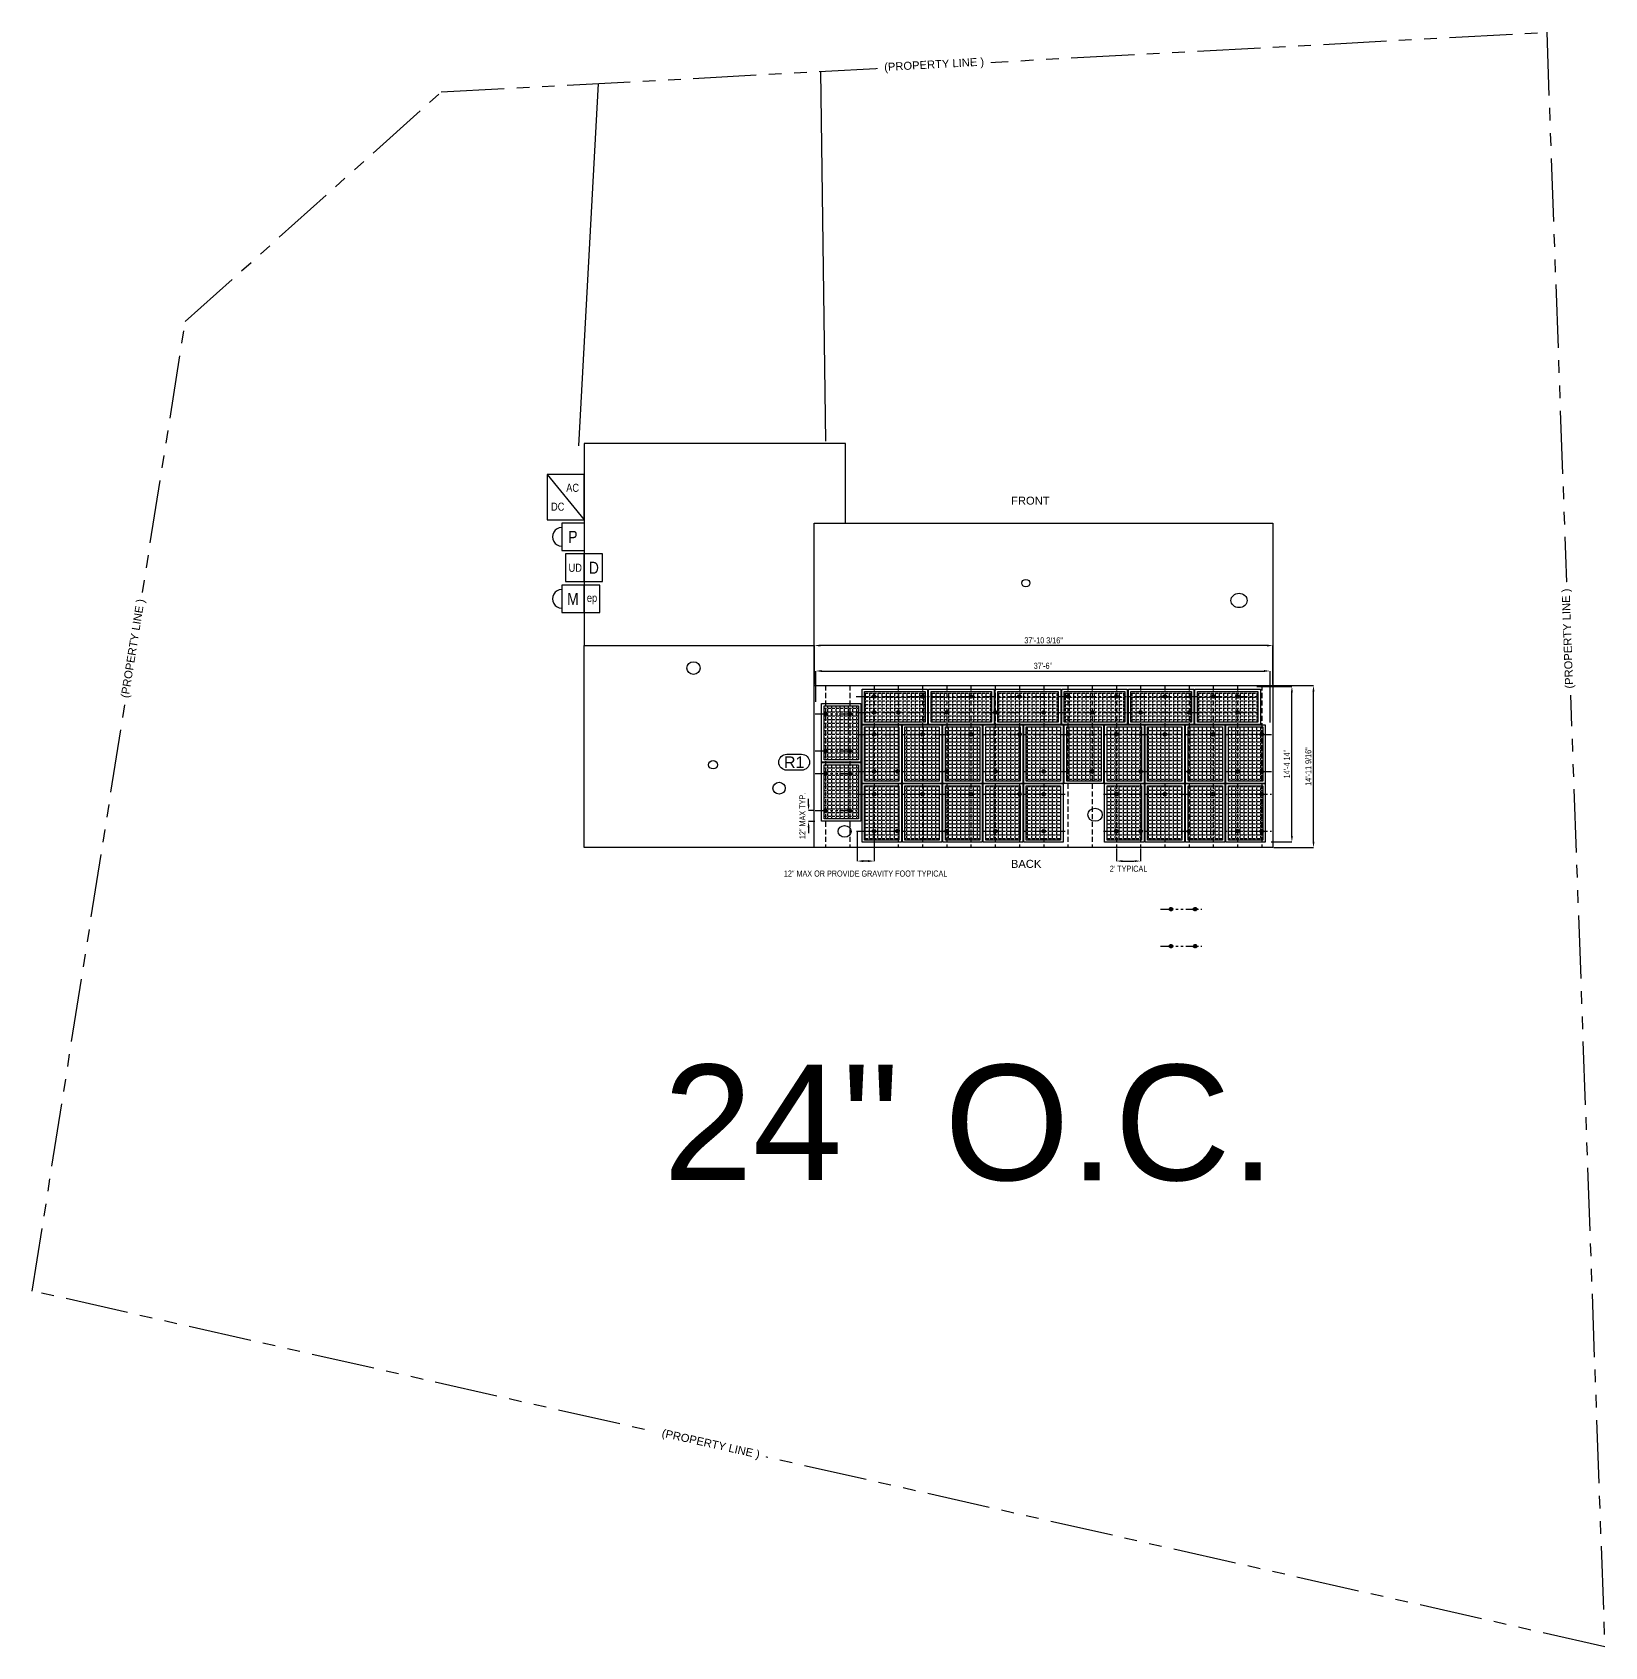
# Model space of a CAD drawing. Header units: feet. Extents: x -13431 to 13250, y 10829 to 29871.
# Drawn here: x 243 to 1801, y 16318 to 17916 of the extents above; entities that cross this region are included whole.
import ezdxf
from ezdxf.enums import TextEntityAlignment as Align

# ---------------------------------------------------------------- set-up
doc = ezdxf.new("R2010")
doc.units = ezdxf.units.FT
doc.header["$MEASUREMENT"] = 0
doc.linetypes.add('DASHED', pattern=[0.75, 0.5, -0.25])
doc.linetypes.add('PHANTOM', pattern=[2.5, 1.25, -0.25, 0.25, -0.25, 0.25, -0.25])
for name, color, linetype in [('EQUIPMENT', 7, 'Continuous'), ('MODULE FRAME', 9, 'Continuous'), ('MODULE HATCH', 7, 'Continuous'), ('PROPERTY LINE', 7, 'Continuous'), ('ROOF OBJECTS', 6, 'Continuous'), ('STRUCTURAL', 4, 'DASHED'), ('Z - ROOF', 3, 'Continuous'), ('Z - TITLEBLOCK TXT', 7, 'Continuous')]:
    doc.layers.add(name, color=color, linetype=linetype)
doc.layers.add('LOCKED (NO PRINT)', color=7, linetype='Continuous', plot=False)
doc.styles.add('1QUATER', font='technic_.ttf', dxfattribs={"height": 6})
doc.styles.add('PAPER SPACE TXT', font='technic_.ttf', dxfattribs={"height": 0.125})
doc.styles.add('TITLE BBLOCK TEXT', font='ARIALUNI.TTF')
doc.dimstyles.new('1QUATER', dxfattribs={"dimscale": 0, "dimtxt": 6, "dimasz": 6, "dimexe": 0, "dimexo": 1, "dimgap": 2, "dimtad": 1, "dimdec": 4, "dimzin": 3, "dimdsep": 46, "dimlunit": 4, "dimtxsty": '1QUATER', "dimcen": 6, "dimclrd": 1, "dimclre": 1, "dimclrt": 7, "dimadec": 0, "dimazin": 0, "dimtfac": 1, "dimtdec": 4, "dimtofl": 0, "dimtmove": 2, "dimatfit": 3, "dimfxl": 1, "dimfrac": 2, "dimtolj": 1, "dimtzin": 0, "dimarcsym": 1})

# ---------------------------------------------------------------- blocks, each defined once
blk = doc.blocks.new('A$C035F63DD')
at = {"color": 3}
blk.add_lwpolyline([(-0.08, 0.003, -1), (-0.08, 0.136), (0.043, 0.136, -1), (0.043, 0.003)], format="xyb", close=True, dxfattribs=at)
at = {"layer": 'Z - TITLEBLOCK TXT', "color": 7, "style": 'TITLE BBLOCK TEXT'}
blk.add_text('R1', height=0.096, rotation=359.9886, dxfattribs=at).set_placement((-0.018, 0.07), align=Align.MIDDLE_CENTER)
blk = doc.blocks.new('*U134')
at = {"color": 1}
blk.add_line((-36.6, 136.9), (0, 92), dxfattribs=at)
at = {"color": 1, "linetype": 'Continuous'}
for p, q in [((0, 88.6), (-22.2, 88.6)), ((-22.2, 88.6), (-22.2, 61.4)), ((0, 88.6), (0, 61.4)), ((-22.2, 61.4), (0, 61.4)), ((0, 58.1), (-18.3, 58.1)), ((-18.3, 58.1), (-18.3, 30.9)), ((0, 30.9), (0, 58.1)), ((18.3, 58.1), (0, 58.1)), ((0, 30.9), (0, 58.1)), ((18.3, 30.9), (18.3, 58.1)), ((0, 27.2), (-22.2, 27.2)), ((-22.2, 27.2), (-22.2, 0)), ((-18.3, 30.9), (0, 30.9)), ((0, 30.9), (18.3, 30.9)), ((15.5, 27.2), (0, 27.2)), ((0, 27.2), (0, 0)), ((0, 0), (0, 27.2)), ((15.5, 0), (15.5, 27.2)), ((-22.2, 0), (0, 0)), ((0, 0), (15.5, 0))]:
    blk.add_line(p, q, dxfattribs=at)
at = {"color": 1, "linetype": 'Continuous', "flags": 128}
blk.add_lwpolyline([(-36.6, 136.9), (-36.6, 92), (0, 92), (0, 136.9)], close=True, dxfattribs=at)
at = {"color": 1, "linetype": 'Continuous'}
for centre in [(-22.2, 75), (-22.2, 13.6)]:
    blk.add_arc(centre, 9.18, 90.004, 270.004, dxfattribs=at)
at = {"color": 1, "style": 'PAPER SPACE TXT'}
for s, height, p in [('AC', 7.99, (-11.4, 123.6)), ('DC', 7.99, (-26.2, 104.9)), ('P', 11.9, (-11.1, 75)), ('UD', 7.99, (-8.8, 44.4)), ('D', 11.9, (9.7, 44.4)), ('M', 11.9, (-11.1, 13.6))]:
    blk.add_text(s, height=height, dxfattribs=at).set_placement(p, align=Align.MIDDLE_CENTER)
blk.add_text('ep', height=7.99, rotation=359.9986, dxfattribs=at).set_placement((7.8, 14.6), align=Align.MIDDLE_CENTER)
blk = doc.blocks.new('foot2')
h = blk.add_hatch(color=3)
h.dxf.hatch_style = 1
h.paths.add_polyline_path([(1.7, 0, 1), (-1.7, 0, 1)])
at = {"color": 3}
blk.add_circle((0, 0), 1.73, dxfattribs=at)
blk = doc.blocks.new('*D142')
at = {"layer": 'Defpoints', "color": 0, "transparency": 16777216}
for p in [(1472.2, 17269.6, 53.8), (1512.4, 17269.6), (1472.2, 17109, -26.5)]:
    blk.add_point(p, dxfattribs=at)
at = {"layer": 'STRUCTURAL', "color": 1, "lineweight": -2, "transparency": 16777216}
for p, q in [((1473.2, 17269.6), (1512.4, 17269.6)), ((1512.4, 17115), (1512.4, 17263.6)), ((1473.2, 17109), (1512.4, 17109))]:
    blk.add_line(p, q, dxfattribs=at)
at = {"layer": 'STRUCTURAL', "color": 1, "transparency": 16777216}
for points in [[(1511.4, 17263.6), (1513.4, 17263.6), (1512.4, 17269.6)], [(1511.4, 17115), (1513.4, 17115), (1512.4, 17109)]]:
    blk.add_solid(points, dxfattribs=at)
at = {"layer": 'STRUCTURAL', "color": 7, "transparency": 16777216, "insert": (1507.3, 17189.3), "char_height": 6, "attachment_point": 5, "rotation": 90, "style": '1QUATER'}
blk.add_mtext('\\A1;14\'-11 9/16"', dxfattribs=at)
blk = doc.blocks.new('*D138')
at = {"layer": 'Defpoints', "color": 0, "transparency": 16777216}
for p in [(1455.4, 17268.7, 53.3), (1491, 17268.7), (1469.4, 17114.6, -23.7)]:
    blk.add_point(p, dxfattribs=at)
at = {"layer": 'STRUCTURAL', "color": 1, "lineweight": -2, "transparency": 16777216}
for p, q in [((1456.4, 17268.7), (1491, 17268.7)), ((1491, 17120.6), (1491, 17262.7)), ((1470.4, 17114.6), (1491, 17114.6))]:
    blk.add_line(p, q, dxfattribs=at)
at = {"layer": 'STRUCTURAL', "color": 1, "transparency": 16777216}
for points in [[(1490, 17262.7), (1492, 17262.7), (1491, 17268.7)], [(1490, 17120.6), (1492, 17120.6), (1491, 17114.6)]]:
    blk.add_solid(points, dxfattribs=at)
at = {"layer": 'STRUCTURAL', "color": 7, "transparency": 16777216, "insert": (1486, 17191.7), "char_height": 6, "attachment_point": 5, "rotation": 90, "style": '1QUATER'}
blk.add_mtext('\\A1;14\'-4 14"', dxfattribs=at)
blk = doc.blocks.new('*D139')
at = {"layer": 'Defpoints', "color": 0, "transparency": 16777216}
for p in [(1018, 17309.1), (1018, 17269.6, 53.8), (1472.2, 17269.6, 53.8)]:
    blk.add_point(p, dxfattribs=at)
at = {"layer": 'STRUCTURAL', "color": 1, "lineweight": -2, "transparency": 16777216}
for p, q in [((1018, 17270.6), (1018, 17309.1)), ((1466.2, 17309.1), (1024, 17309.1)), ((1472.2, 17270.6), (1472.2, 17309.1))]:
    blk.add_line(p, q, dxfattribs=at)
at = {"layer": 'STRUCTURAL', "color": 1, "transparency": 16777216}
for points in [[(1024, 17310.1), (1024, 17308.1), (1018, 17309.1)], [(1466.2, 17310.1), (1466.2, 17308.1), (1472.2, 17309.1)]]:
    blk.add_solid(points, dxfattribs=at)
at = {"layer": 'STRUCTURAL', "color": 7, "transparency": 16777216, "insert": (1245.1, 17314.2), "char_height": 6, "attachment_point": 5, "style": '1QUATER'}
blk.add_mtext('\\A1;37\'-10 3/16"', dxfattribs=at)
blk = doc.blocks.new('*D140')
at = {"layer": 'Defpoints', "color": 0, "transparency": 16777216}
for p in [(1469.4, 17283.9), (1019.4, 17252.3, 45.1), (1469.4, 17231.9, 34.9)]:
    blk.add_point(p, dxfattribs=at)
at = {"layer": 'STRUCTURAL', "color": 1, "lineweight": -2, "transparency": 16777216}
for p, q in [((1019.4, 17253.3), (1019.4, 17283.9)), ((1025.4, 17283.9), (1463.4, 17283.9)), ((1469.4, 17232.9), (1469.4, 17283.9))]:
    blk.add_line(p, q, dxfattribs=at)
at = {"layer": 'STRUCTURAL', "color": 1, "transparency": 16777216}
for points in [[(1025.4, 17284.9), (1025.4, 17282.9), (1019.4, 17283.9)], [(1463.4, 17284.9), (1463.4, 17282.9), (1469.4, 17283.9)]]:
    blk.add_solid(points, dxfattribs=at)
at = {"layer": 'STRUCTURAL', "color": 7, "transparency": 16777216, "insert": (1244.4, 17289), "char_height": 6, "attachment_point": 5, "style": '1QUATER'}
blk.add_mtext('\\A1;37\'-6"', dxfattribs=at)
blk = doc.blocks.new('*D143')
at = {"layer": 'Defpoints', "color": 0, "transparency": 16777216}
for p in [(1317.2, 17109, -26.5), (1341.2, 17109, -26.5), (1341.2, 17095.7)]:
    blk.add_point(p, dxfattribs=at)
at = {"layer": 'STRUCTURAL', "color": 1, "lineweight": -2, "transparency": 16777216}
for p, q in [((1317.2, 17108), (1317.2, 17095.7)), ((1341.2, 17108), (1341.2, 17095.7)), ((1323.2, 17095.7), (1335.2, 17095.7))]:
    blk.add_line(p, q, dxfattribs=at)
at = {"layer": 'STRUCTURAL', "color": 1, "transparency": 16777216}
for points in [[(1323.2, 17096.7), (1323.2, 17094.7), (1317.2, 17095.7)], [(1335.2, 17096.7), (1335.2, 17094.7), (1341.2, 17095.7)]]:
    blk.add_solid(points, dxfattribs=at)
at = {"layer": 'STRUCTURAL', "color": 7, "transparency": 16777216, "insert": (1329.2, 17088.1), "char_height": 6, "attachment_point": 5, "style": '1QUATER'}
blk.add_mtext("\\A1;2' TYPICAL", dxfattribs=at)
blk = doc.blocks.new('*D144')
at = {"layer": 'Defpoints', "color": 0, "transparency": 16777216}
for p in [(1018.9, 17145.7, 10.2), (1012.3, 17135), (1019.4, 17135, -13.5)]:
    blk.add_point(p, dxfattribs=at)
at = {"layer": 'STRUCTURAL', "color": 1, "lineweight": -2, "transparency": 16777216}
for p, q in [((1012.3, 17151.7), (1012.3, 17157.7)), ((1017.9, 17145.7), (1012.3, 17145.7)), ((1018.4, 17135), (1012.3, 17135)), ((1012.3, 17129), (1012.3, 17123))]:
    blk.add_line(p, q, dxfattribs=at)
at = {"layer": 'STRUCTURAL', "color": 1, "transparency": 16777216}
for points in [[(1011.3, 17151.7), (1013.3, 17151.7), (1012.3, 17145.7)], [(1011.3, 17129), (1013.3, 17129), (1012.3, 17135)]]:
    blk.add_solid(points, dxfattribs=at)
at = {"layer": 'STRUCTURAL', "color": 7, "transparency": 16777216, "insert": (1006.2, 17140.4), "char_height": 6, "attachment_point": 5, "rotation": 90, "style": '1QUATER'}
blk.add_mtext('\\A1;12" MAX TYP.', dxfattribs=at)
blk = doc.blocks.new('*D141')
at = {"layer": 'Defpoints', "color": 0, "transparency": 16777216}
for p in [(1060.4, 17125.4), (1077.2, 17125.4), (1060.4, 17095.7)]:
    blk.add_point(p, dxfattribs=at)
at = {"layer": 'STRUCTURAL', "color": 1, "lineweight": -2, "transparency": 16777216}
for p, q in [((1060.4, 17124.4), (1060.4, 17095.7)), ((1077.2, 17124.4), (1077.2, 17095.7)), ((1071.2, 17095.7), (1066.4, 17095.7))]:
    blk.add_line(p, q, dxfattribs=at)
at = {"layer": 'STRUCTURAL', "color": 1, "transparency": 16777216}
for points in [[(1066.4, 17096.7), (1066.4, 17094.7), (1060.4, 17095.7)], [(1071.2, 17096.7), (1071.2, 17094.7), (1077.2, 17095.7)]]:
    blk.add_solid(points, dxfattribs=at)
at = {"layer": 'STRUCTURAL', "color": 10, "transparency": 16777216, "insert": (1068.8, 17083.3), "char_height": 6, "attachment_point": 5, "style": '1QUATER'}
blk.add_mtext('\\A1;12" MAX OR PROVIDE GRAVITY FOOT TYPICAL', dxfattribs=at)
blk = doc.blocks.new('A$C6EF85B4C')
at = {"layer": 'MODULE HATCH'}
h = blk.add_hatch(dxfattribs=at)
h.set_pattern_fill('ANGLE', color=9, scale=15)
h.set_pattern_definition([(0, (0, 0), (0, 4.125), [3, -1.125]), (90, (0, 0), (-4.125, 3e-16), [3, -1.125])])
h.paths.add_polyline_path([(-19.2, 21.6), (-19.2, -38.3), (14.8, -38.3), (14.8, 21.6)])
at = {"color": 4}
blk.add_lwpolyline([(-21.7, 24.1), (17.3, 24.1), (17.3, -40.8), (-21.7, -40.8)], close=True, dxfattribs=at)
at = {"layer": 'MODULE FRAME', "color": 7, "linetype": 'Continuous', "flags": 128}
blk.add_lwpolyline([(17.3, -40.8), (-21.7, -40.8), (-21.7, 24.1), (17.3, 24.1)], close=True, dxfattribs=at)
at = {"layer": 'MODULE FRAME', "color": 8, "linetype": 'Continuous', "flags": 128}
blk.add_lwpolyline([(14.8, -38.3), (-19.2, -38.3), (-19.2, 21.6), (14.8, 21.6)], close=True, dxfattribs=at)

msp = doc.modelspace()

# ---------------------------------------------------------------- linework, layer by layer
at = {"layer": 'PROPERTY LINE', "color": 7, "linetype": 'PHANTOM', "ltscale": 50, "extrusion": (0.05005, -0.104078, 0.993309)}
for p, q in [((648.45917, 17857.20167, 103.98089), (1743.37186, 17916.29724, 55.00382)), ((1743.37186, 17916.29724, 55.00382), (1800.8625, 16317.84341, -115.37785)), ((394.89142, 17629.90093, 92.94092), (648.45917, 17857.20167, 103.98089)), ((243.39073, 16670.03074), (394.89142, 17629.90093, 92.94092)), ((1800.8625, 16317.84341, -115.37785), (243.39073, 16670.03074))]:
    msp.add_line(p, q, dxfattribs=at)
at = {"layer": 'PROPERTY LINE', "color": 7, "extrusion": (0.05005, -0.104078, 0.993309)}
for p, q in [((1024.04408, 17877.47306, 87.18042), (1029.08578, 17511.55983, 48.58624)), ((803.88763, 17865.59059, 97.02834), (784.50653, 17506.94115, 60.42585))]:
    msp.add_line(p, q, dxfattribs=at)
at = {"layer": 'ROOF OBJECTS', "color": 6, "extrusion": (0, 0.447214, 0.894427)}
for centre, radius in [((-1227.49393, -15468.00376, 7906.62349), 4.05309), ((-1438.65574, -15448.77139, 7906.62349), 7.97043)]:
    msp.add_circle(centre, radius, dxfattribs=at)
at = {"layer": 'ROOF OBJECTS', "color": 6, "extrusion": (0, -0.316228, 0.948683)}
for centre, radius in [((898.3351, 16424.25492, -5392.83693), 6.5345), ((917.74606, 16323.41026, -5392.83693), 4.44658), ((983.06477, 16298.90588, -5392.83693), 6.1261)]:
    msp.add_circle(centre, radius, dxfattribs=at)
at = {"layer": 'ROOF OBJECTS', "color": 6, "extrusion": (0, -0.447214, 0.894427)}
for centre, radius in [((1296.03934, 15394.9042, -7539.79922), 7.17902), ((1047.9643, 15376.55782, -7539.79922), 6.38135)]:
    msp.add_circle(centre, radius, dxfattribs=at)
at = {"layer": 'STRUCTURAL', "color": 1, "linetype": 'DASHED', "ltscale": 10}
for p, q in [((1029.16672, 17269.62559, 124.7544), (1029.16672, 17109.01239, 124.7544)), ((1053.16672, 17269.62559, 124.7544), (1053.16672, 17109.01239, 124.7544)), ((1077.16672, 17269.62559, 124.7544), (1077.16672, 17109.01239, 124.7544)), ((1101.16672, 17269.62559, 124.7544), (1101.16672, 17109.01239, 124.7544)), ((1125.16672, 17269.62559, 124.7544), (1125.16672, 17109.01239, 124.7544)), ((1149.16672, 17269.62559, 124.7544), (1149.16672, 17109.01239, 124.7544)), ((1173.16672, 17269.62559, 124.7544), (1173.16672, 17109.01239, 124.7544)), ((1197.16672, 17269.62559, 124.7544), (1197.16672, 17109.01239, 124.7544)), ((1221.16672, 17269.62559, 124.7544), (1221.16672, 17109.01239, 124.7544)), ((1245.16672, 17269.62559, 124.7544), (1245.16672, 17109.01239, 124.7544)), ((1269.16672, 17269.62559, 124.7544), (1269.16672, 17109.01239, 124.7544)), ((1293.16672, 17269.62559, 124.7544), (1293.16672, 17109.01239, 124.7544)), ((1317.16672, 17269.62559, 124.7544), (1317.16672, 17109.01239, 124.7544)), ((1341.16672, 17269.62559, 124.7544), (1341.16672, 17109.01239, 124.7544)), ((1365.16672, 17269.62559, 124.7544), (1365.16672, 17109.01239, 124.7544)), ((1389.16672, 17269.62559, 124.7544), (1389.16672, 17109.01239, 124.7544)), ((1413.16672, 17269.62559, 124.7544), (1413.16672, 17109.01239, 124.7544)), ((1437.16672, 17269.62559, 124.7544), (1437.16672, 17109.01239, 124.7544)), ((1461.16672, 17269.62559, 124.7544), (1461.16672, 17109.01239, 124.7544))]:
    msp.add_line(p, q, dxfattribs=at)
at = {"layer": 'STRUCTURAL', "color": 7, "linetype": 'PHANTOM', "ltscale": 10}
for p, q in [((1059.42182, 17258.67596, 204.58618), (1456.20935, 17258.67596, 204.58618)), ((1018.86587, 17241.52852, 191.01246), (1059.91587, 17241.52852, 191.01246)), ((1059.42182, 17242.89902, 204.58618), (1456.20935, 17242.89902, 204.58618)), ((1059.86531, 17221.16629, 180.83135), (1470.68127, 17221.16629, 180.83135)), ((1018.86587, 17204.85723, 191.01246), (1059.91587, 17204.85723, 191.01246)), ((1059.86531, 17184.49501, 180.83135), (1470.68127, 17184.49501, 180.83135)), ((1018.86587, 17182.39138, 161.44389), (1059.91587, 17182.39138, 161.44389)), ((1059.86531, 17162.02915, 151.26278), (1266.49752, 17162.02915, 151.26278)), ((1304.39687, 17162.02915, 151.26278), (1470.68127, 17162.02915, 151.26278)), ((1018.86587, 17145.7201, 161.44389), (1059.91587, 17145.7201, 161.44389)), ((1059.86531, 17125.35787, 151.26278), (1266.49752, 17125.35787, 151.26278)), ((1304.39687, 17125.35787, 151.26278), (1470.68127, 17125.35787, 151.26278)), ((1360.90085, 17048.12576, 191.01246), (1401.95085, 17048.12576, 191.01246)), ((1360.90085, 17011.45448, 191.01246), (1401.95085, 17011.45448, 191.01246))]:
    msp.add_line(p, q, dxfattribs=at)
at = {"layer": 'Z - ROOF', "color": 3}
for p, q in [((789.98934, 17509.18601, 18.45489), (789.98934, 17309.0992, 85.15049)), ((1048.88617, 17509.18601, 18.45489), (789.98934, 17509.18601, 18.45489)), ((1048.88617, 17430.2388, 44.77062), (1048.88617, 17509.18601, 18.45489)), ((1017.98837, 17269.62559, 205.061), (1017.98837, 17430.2388, 124.7544)), ((1017.98837, 17430.2388, 124.7544), (1472.19137, 17430.2388, 124.7544)), ((1472.19137, 17430.2388, 124.7544), (1472.19137, 17269.62559, 205.061)), ((789.98934, 17309.0992, 85.15049), (1017.98837, 17309.0992, 85.15049)), ((789.98934, 17109.01239, 18.45489), (789.98934, 17309.0992, 85.15049)), ((1017.98837, 17109.01239, 124.7544), (1017.98837, 17269.62559, 205.061)), ((1017.98837, 17269.62559, 205.061), (1472.19137, 17269.62559, 205.061)), ((1472.19137, 17269.62559, 205.061), (1472.19137, 17109.01239, 124.7544)), ((1034.11412, 17109.01239, 18.45489), (789.98934, 17109.01239, 18.45489)), ((1472.19137, 17109.01239, 124.7544), (1017.98837, 17109.01239, 124.7544))]:
    msp.add_line(p, q, dxfattribs=at)

# ---------------------------------------------------------------- block references
at = {"linetype": 'Continuous', "extrusion": (-6.60626e-15, -0.447214, 0.894427), "rotation": 269.9999999999991}
for p in [(1106.02613, 15509.32585, -7545.54554), (1171.97613, 15509.32585, -7545.54554), (1237.92613, 15509.32585, -7545.54554), (1303.87613, 15509.32585, -7545.54554), (1369.82613, 15509.32585, -7545.54554), (1435.77613, 15509.32585, -7545.54554)]:
    msp.add_blockref('A$C6EF85B4C', p, dxfattribs=at)
at = {"linetype": 'Continuous', "extrusion": (-6.60626e-15, -0.447214, 0.894427)}
for p in [(1046.8818, 15490.99903, -7545.54554), (1086.9318, 15467.63495, -7545.54554), (1126.9818, 15467.63495, -7545.54554), (1167.0318, 15467.63495, -7545.54554), (1207.0818, 15467.63495, -7545.54554), (1247.1318, 15467.63495, -7545.54554), (1287.1818, 15467.63495, -7545.54554), (1327.2318, 15467.63495, -7545.54554), (1367.2818, 15467.63495, -7545.54554), (1407.3318, 15467.63495, -7545.54554), (1447.3818, 15467.63495, -7545.54554), (1046.8818, 15425.79903, -7545.54554), (1086.9318, 15402.43495, -7545.54554), (1126.9818, 15402.43495, -7545.54554), (1167.0318, 15402.43495, -7545.54554), (1207.0818, 15402.43495, -7545.54554), (1247.1318, 15402.43495, -7545.54554), (1327.2318, 15402.43495, -7545.54554), (1367.2818, 15402.43495, -7545.54554), (1407.3318, 15402.43495, -7545.54554), (1447.3818, 15402.43495, -7545.54554)]:
    msp.add_blockref('A$C6EF85B4C', p, dxfattribs=at)
at = {"xscale": 118.7716407580049, "yscale": 118.7716407580049, "zscale": 118.7716407580049}
msp.add_blockref('A$C035F63DD', (1000.23816, 17185.28167, 115.89611), dxfattribs=at)
at = {"layer": 'EQUIPMENT', "color": 3}
msp.add_blockref('*U134', (789.98934, 17341.70522, 74.28182), dxfattribs=at)
at = {"layer": 'STRUCTURAL', "color": 3}
for p in [(1077.16672, 17258.67596, 204.58618), (1125.16672, 17258.67596, 204.58618), (1173.16672, 17258.67596, 204.58618), (1221.16672, 17258.67596, 204.58618), (1269.16672, 17258.67596, 204.58618), (1317.16672, 17258.67596, 204.58618), (1365.16672, 17258.67596, 204.58618), (1413.16672, 17258.67596, 204.58618), (1437.16672, 17258.67596, 204.58618), (1029.16672, 17241.52852, 191.01246), (1053.16672, 17241.52852, 191.01246), (1077.16672, 17242.89902, 204.58618), (1101.16672, 17242.89902, 204.58618), (1149.16672, 17242.89902, 204.58618), (1197.16672, 17242.89902, 204.58618), (1245.16672, 17242.89902, 204.58618), (1293.16672, 17242.89902, 204.58618), (1341.16672, 17242.89902, 204.58618), (1389.16672, 17242.89902, 204.58618), (1437.16672, 17242.89902, 204.58618), (1077.16672, 17221.16629, 180.83135), (1125.16672, 17221.16629, 180.83135), (1173.16672, 17221.16629, 180.83135), (1221.16672, 17221.16629, 180.83135), (1269.16672, 17221.16629, 180.83135), (1317.16672, 17221.16629, 180.83135), (1365.16672, 17221.16629, 180.83135), (1413.16672, 17221.16629, 180.83135), (1461.16672, 17221.16629, 180.83135), (1029.16672, 17204.85723, 191.01246), (1053.16672, 17204.85723, 191.01246), (1029.16672, 17182.39138, 161.44389), (1053.16672, 17182.39138, 161.44389), (1077.16672, 17184.49501, 180.83135), (1100.39023, 17184.49501, 180.83135), (1149.16672, 17184.49501, 180.83135), (1197.16672, 17184.49501, 180.83135), (1245.16672, 17184.49501, 180.83135), (1293.16672, 17184.49501, 180.83135), (1341.16672, 17184.49501, 180.83135), (1389.16672, 17184.49501, 180.83135), (1437.16672, 17184.49501, 180.83135), (1461.16672, 17184.49501, 180.83135), (1077.16672, 17162.02915, 151.26278), (1125.16672, 17162.02915, 151.26278), (1173.16672, 17162.02915, 151.26278), (1221.16672, 17162.02915, 151.26278), (1245.16672, 17162.02915, 151.26278), (1317.16672, 17162.02915, 151.26278), (1365.16672, 17162.02915, 151.26278), (1413.16672, 17162.02915, 151.26278), (1461.16672, 17162.02915, 151.26278), (1029.16672, 17145.7201, 161.44389), (1053.16672, 17145.7201, 161.44389), (1077.16672, 17125.35787, 151.26278), (1100.39023, 17125.35787, 151.26278), (1149.16672, 17125.35787, 124.7544), (1197.16672, 17125.35787, 151.26278), (1245.16672, 17125.35787, 151.26278), (1317.16672, 17125.35787, 151.26278), (1341.16672, 17125.35787, 124.7544), (1389.16672, 17125.35787, 151.26278), (1437.16672, 17125.35787, 124.7544), (1461.16672, 17125.35787, 151.26278), (1371.2017, 17048.12576, 191.01246), (1395.2017, 17048.12576, 191.01246), (1371.2017, 17011.45448, 191.01246), (1395.2017, 17011.45448, 191.01246)]:
    msp.add_blockref('foot2', p, dxfattribs=at)

# ---------------------------------------------------------------- texts
at = {"layer": 'LOCKED (NO PRINT)', "color": 7, "style": 'TITLE BBLOCK TEXT'}
msp.add_text('24" O.C.', height=114.235434, rotation=359.98856394, dxfattribs=at).set_placement((868.20112, 16779.82684))
at = {"layer": 'Z - TITLEBLOCK TXT', "color": 7, "style": 'TITLE BBLOCK TEXT'}
for s, p in [('FRONT', (1212.8997, 17448.60827, 115.89611)), ('BACK', (1212.72113, 17088.98568, 115.89611))]:
    msp.add_text(s, height=7.925185, rotation=359.98856394, dxfattribs=at).set_placement(p)

# ---------------------------------------------------------------- dimensions: what is measured, and where the dimension line sits
at = {"layer": 'STRUCTURAL'}
for base, p1, p2, picture, middle in [((1017.98837, 17309.0992, 151.26278), (1472.19137, 17269.62559, 205.061), (1017.98837, 17269.62559, 205.061), '*D139', (1245.08987, 17314.23517, 151.26278)), ((1469.38519, 17283.87275, 151.26278), (1019.39095, 17252.26164, 196.37902), (1469.38519, 17231.89942, 186.19791), '*D140', (1244.38807, 17289.00871, 151.26278))]:
    dim = msp.add_linear_dim(base=base, p1=p1, p2=p2, dimstyle='1QUATER', override={"dimscale": 1}, dxfattribs=at)
    dim.commit()
    dim.dimension.update_dxf_attribs({"geometry": picture, "text_midpoint": middle})
for base, p1, p2, text, picture, middle in [((1491.03554, 17268.67596, 151.26278), (1469.38519, 17114.62475, 127.56058), (1455.38683, 17268.67596, 204.58618), '14\'-4 14"', '*D138', (1485.99168, 17191.65035, 151.26278)), ((1512.38846, 17269.62559, 151.26278), (1472.19137, 17109.01239, 124.7544), (1472.19137, 17269.62559, 205.061), '14\'-11 9/16"', '*D142', (1507.31829, 17189.31899, 151.26278)), ((1012.32375, 17134.98697, 151.26278), (1018.86587, 17145.7201, 161.44389), (1019.39095, 17134.98697, 137.74169), '12" MAX TYP.', '*D144', (1006.2141, 17140.35353, 151.26278))]:
    dim = msp.add_linear_dim(base=base, p1=p1, p2=p2, angle=90, text=text, dimstyle='1QUATER', override={"dimscale": 1}, dxfattribs=at)
    dim.commit()
    dim.dimension.update_dxf_attribs({"geometry": picture, "text_midpoint": middle})
dim = msp.add_linear_dim(base=(1060.39039, 17095.67535, 151.26278), p1=(1077.16672, 17125.35787, 151.26278), p2=(1060.39039, 17125.35787, 151.26278), text='12" MAX OR PROVIDE GRAVITY FOOT TYPICAL', dimstyle='1QUATER', override={"dimscale": 1, "dimclrt": 10}, dxfattribs=at)
dim.commit()
dim.dimension.update_dxf_attribs({"geometry": '*D141', "text_midpoint": (1068.77856, 17083.34641, 151.26278)})
dim = msp.add_linear_dim(base=(1341.16672, 17095.67535, 151.26278), p1=(1317.16672, 17109.01239, 124.7544), p2=(1341.16672, 17109.01239, 124.7544), text="2' TYPICAL", dimstyle='1QUATER', override={"dimscale": 1}, dxfattribs=at)
dim.commit()
dim.dimension.update_dxf_attribs({"geometry": '*D143', "text_midpoint": (1329.16672, 17088.12945, 151.26278), "dimtype": 160})

# ---------------------------------------------------------------- next in the draw order: texts
at = {"layer": 'PROPERTY LINE', "color": 7, "char_height": 7.9251852, "width": 103.9415351, "attachment_point": 1, "style": 'TITLE BBLOCK TEXT', "bg_fill": 3, "box_fill_scale": 1.5, "bg_fill_color": 256, "bg_fill_transparency": 0}
for insert, rotation in [((1084.4884, 17885.70343, 351.72518), 3.1226622), ((330.49508, 17255.54751, 360.21448), 80.76394156), ((1761.78879, 17263.84088, 351.72518), 92.04226191), ((865.66779, 16534.09818, 151.26278), 347.39938407)]:
    msp.add_mtext('\\pi2.5005;(PROPERTY LINE )', dxfattribs=dict(at, insert=insert, rotation=rotation))

doc.saveas('drawing.dxf')
